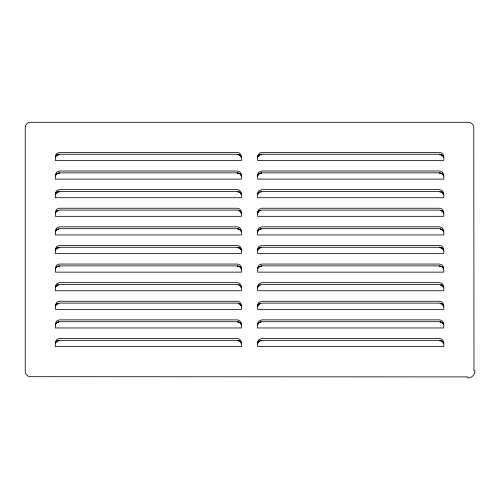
<?xml version="1.0" encoding="UTF-8"?>
<svg xmlns="http://www.w3.org/2000/svg" width="500" height="500" viewBox="0 0 500 500"><rect width="100%" height="100%" fill="white"/><g stroke="black" fill="none" stroke-linecap="round" stroke-linejoin="round"><path stroke-width="0.75" d="M55.338 157.381L56.556 155.2L59.381 154.256L237.362 154.256L240.181 155.2L241.406 157.381M55.338 175.987L56.556 173.806L59.381 172.862L237.362 172.862L240.181 173.806L241.406 175.987M55.338 194.594L56.556 192.413L59.381 191.469L237.362 191.469L240.181 192.413L241.406 194.594M55.338 213.2L56.556 211.019L59.381 210.075L237.362 210.075L240.181 211.019L241.406 213.2M55.338 231.806L56.556 229.625L59.381 228.681L237.362 228.681L240.181 229.625L241.406 231.806M55.338 250.413L56.556 248.231L59.381 247.288L237.362 247.288L240.181 248.231L241.406 250.413M55.338 269.019L56.556 266.837L59.381 265.894L237.362 265.894L240.181 266.837L241.406 269.019M55.338 287.625L56.556 285.444L59.381 284.5L237.362 284.5L240.181 285.444L241.406 287.625M55.338 306.231L56.556 304.05L59.381 303.106L237.362 303.106L240.181 304.05L241.406 306.231M55.338 324.837L56.556 322.656L59.381 321.712L237.362 321.712L240.181 322.656L241.406 324.837M55.338 343.45L56.556 341.262L59.381 340.319L237.362 340.319L240.181 341.262L241.406 343.45M257.581 157.381L258.806 155.2L261.631 154.256L439.606 154.256L442.431 155.2L443.65 157.381M257.581 175.987L258.806 173.806L261.631 172.862L439.606 172.862L442.431 173.806L443.65 175.987M257.581 194.594L258.806 192.413L261.631 191.469L439.606 191.469L442.431 192.413L443.65 194.594M257.581 213.2L258.806 211.019L261.631 210.075L439.606 210.075L442.431 211.019L443.65 213.2M257.581 231.806L258.806 229.625L261.631 228.681L439.606 228.681L442.431 229.625L443.65 231.806M257.581 250.413L258.806 248.231L261.631 247.288L439.606 247.288L442.431 248.231L443.65 250.413M257.581 269.019L258.806 266.837L261.631 265.894L439.606 265.894L442.431 266.837L443.65 269.019M257.581 287.625L258.806 285.444L261.631 284.5L439.606 284.5L442.431 285.444L443.65 287.625M257.581 306.231L258.806 304.05L261.631 303.106L439.606 303.106L442.431 304.05L443.65 306.231M257.581 324.837L258.806 322.656L261.631 321.712L439.606 321.712L442.431 322.656L443.65 324.837M257.581 343.45L258.806 341.262L261.631 340.319L439.606 340.319L442.431 341.262L443.65 343.45M258.163 193.05L257.75 194.319L257.75 193.794M258.163 211.656L257.75 212.925L257.75 212.4M258.163 286.087L257.75 287.35L257.75 286.825M259.2 247.963L257.925 249.756L257.925 249.231M56.556 211.019L55.919 212.181L55.919 211.656M56.556 304.05L55.919 305.212L55.919 304.694M259.2 173.538L258.456 174.631L258.456 174.106M258.806 211.544L258.456 211.844L258.456 211.325M259.2 266.569L258.456 267.669L258.456 267.144M258.806 304.575L258.456 304.881L258.456 304.356M259.2 341L258.456 342.094L258.456 341.569M57.387 211.044L56.95 211.275L56.95 210.75M57.387 304.081L56.95 304.306L56.95 303.781M57.856 155.044L57.387 155.225L57.387 154.7M57.856 173.65L57.387 173.831L57.387 173.306M57.856 248.075L57.387 248.256L57.387 247.738M57.856 341.106L57.387 341.294L57.387 340.769M58.35 192.119L57.856 192.256L57.856 191.731M58.35 285.15L57.856 285.287L57.856 284.762M58.863 303.669L58.35 303.756L58.35 303.238M440.131 303.669L440.644 303.756L440.644 303.238M440.644 192.119L441.138 192.256L441.138 191.731M440.644 285.15L441.138 285.287L441.138 284.762M441.138 155.044L441.6 155.225L441.6 154.7M441.138 173.65L441.6 173.831L441.6 173.306M441.138 248.075L441.6 248.256L441.6 247.738M441.138 341.106L441.6 341.294L441.6 340.769M441.6 211.044L442.038 211.275L442.038 210.75M441.6 304.081L442.038 304.306L442.038 303.781M241.062 156.2L241.062 156.725L239.788 154.931M240.531 174.106L240.531 174.631L239.788 173.538M241.062 249.231L241.062 249.756L239.788 247.963M240.531 267.144L240.531 267.669L239.788 266.569M240.531 341.569L240.531 342.094L239.788 341M443.075 211.656L443.075 212.181L442.431 211.019M443.075 304.694L443.075 305.212L442.431 304.05M240.181 211.544L240.531 211.844L240.531 211.325M240.181 304.575L240.531 304.881L240.531 304.356M241.244 193.794L241.244 194.319L240.825 193.05M241.244 212.4L241.244 212.925L240.825 211.656M241.244 268.219L241.244 268.744L240.825 267.475M241.244 286.825L241.244 287.35L240.825 286.087M443.312 193.412L443.312 193.938M443.312 286.444L443.312 286.969M443.075 155.838L443.075 156.363L442.775 155.5M443.075 174.444L443.075 174.969M443.075 193.05L443.075 193.575L442.775 192.719M443.075 230.263L443.075 230.787L442.775 229.931M443.075 248.869L443.075 249.394L442.775 248.538M443.075 267.475L443.075 268M443.075 286.087L443.075 286.606L442.775 285.75M443.075 323.3L443.075 323.819L442.775 322.962M443.075 341.906L443.075 342.431M442.775 174.106L442.775 174.631M442.775 211.325L442.775 211.844M442.775 267.144L442.775 267.669M442.775 304.356L442.775 304.881M442.775 341.569L442.775 342.094M442.431 155.2L442.431 155.719M442.431 173.806L442.431 174.331M442.431 192.413L442.431 192.938M442.431 229.625L442.431 230.15M442.431 248.231L442.431 248.756M442.431 266.837L442.431 267.362M442.431 285.444L442.431 285.969M442.431 322.656L442.431 323.181M442.431 341.262L442.431 341.788M442.038 154.931L442.038 155.456M442.038 192.144L442.038 192.669L441.6 191.912M442.038 229.356L442.038 229.881M442.038 247.963L442.038 248.487M442.038 285.175L442.038 285.7L441.6 284.95M442.038 322.394L442.038 322.912M441.6 266.344L441.6 266.869M441.138 210.338L441.138 210.863M441.138 228.944L441.138 229.469M441.138 303.375L441.138 303.894M441.138 321.981L441.138 322.5M440.644 154.381L440.644 154.906M440.644 172.987L440.644 173.512M440.644 228.806L440.644 229.331M440.644 247.413L440.644 247.938M440.644 321.844L440.644 322.362M440.644 340.45L440.644 340.969M440.131 154.294L440.131 154.819M440.131 172.9L440.131 173.425M440.131 247.325L440.131 247.85M440.131 265.931L440.131 266.456M440.131 321.75L440.131 322.275M440.131 340.363L440.131 340.881M439.606 154.256L439.606 154.775M439.606 172.862L439.606 173.388M439.606 191.469L439.606 191.994M439.606 247.288L439.606 247.812M439.606 265.894L439.606 266.419M439.606 340.319L439.606 340.844M261.631 154.256L261.631 154.775M261.631 172.862L261.631 173.388M261.631 191.469L261.631 191.994M261.631 247.288L261.631 247.812M261.631 265.894L261.631 266.419M261.631 340.319L261.631 340.844M261.106 154.294L261.106 154.819M261.106 172.9L261.106 173.425M261.106 228.719L261.106 229.244M261.106 247.325L261.106 247.85M261.106 265.931L261.106 266.456M261.106 321.75L261.106 322.275M261.106 340.363L261.106 340.881M260.594 154.381L260.594 154.906M260.594 172.987L260.594 173.512M260.594 210.2L260.594 210.725M260.594 228.806L260.594 229.331M260.594 247.413L260.594 247.938M260.594 303.238L260.594 303.756M260.594 321.844L260.594 322.362M260.594 340.45L260.594 340.969M260.1 173.125L259.631 173.831L259.631 173.306M260.1 191.731L260.1 192.256M260.1 210.338L260.1 210.863M260.1 228.944L260.1 229.469M260.1 266.156L260.1 266.681M260.1 284.762L260.1 285.287M260.1 303.375L260.1 303.894M260.1 321.981L260.1 322.5M259.631 154.7L259.631 155.225M259.631 191.912L259.631 192.438M259.631 229.131L259.631 229.65M259.631 247.738L259.631 248.256M259.631 266.344L259.631 266.869M259.631 284.95L259.631 285.475M259.631 303.556L259.2 304.306L259.2 303.781M259.631 322.163L259.631 322.688M259.631 340.769L259.631 341.294M259.2 154.931L259.2 155.456M259.2 192.144L259.2 192.669M259.2 210.75L259.2 211.275M259.2 229.356L259.2 229.881M259.2 285.175L259.2 285.7M259.2 322.394L259.2 322.912M258.806 173.806L258.806 174.331M258.806 192.413L258.456 193.238L258.456 192.719M258.806 248.231L258.806 248.756M258.806 266.837L258.806 267.362M258.806 285.444L258.456 286.275L258.456 285.75M258.806 341.262L258.806 341.788M258.456 229.931L258.456 230.45M258.456 248.538L258.456 249.062M258.456 322.962L258.456 323.488M258.163 155.838L257.925 156.725L257.925 156.2M258.163 174.444L257.925 175.331L257.925 174.806M258.163 230.263L257.925 231.15L257.925 230.625M258.163 248.869L258.163 249.394M258.163 267.475L257.925 268.363L257.925 267.838M258.163 304.694L257.925 305.575L257.925 305.05M258.163 323.3L257.925 324.181L257.925 323.663M258.163 341.906L257.925 342.788L257.925 342.269M257.925 193.412L257.925 193.938M257.925 212.019L257.925 212.544M257.925 286.444L257.925 286.969M257.75 305.438L257.75 305.956M241.244 305.438L241.244 305.956M241.062 174.806L241.062 175.331L240.825 174.444M241.062 193.412L241.062 193.938M241.062 212.019L241.062 212.544M241.062 230.625L241.062 231.15L240.825 230.263M241.062 267.838L241.062 268.363M241.062 286.444L241.062 286.969M241.062 305.05L241.062 305.575L240.825 304.694M241.062 323.663L241.062 324.181L240.825 323.3M241.062 342.269L241.062 342.788L240.825 341.906M240.825 155.838L240.825 156.363M240.825 248.869L240.825 249.394M240.531 155.5L240.531 156.025M240.531 192.719L240.531 193.238L240.181 192.413M240.531 229.931L240.531 230.45M240.531 248.538L240.531 249.062M240.531 285.75L240.531 286.275L240.181 285.444M240.531 322.962L240.531 323.488M240.181 155.2L240.181 155.719M240.181 173.806L240.181 174.331M240.181 248.231L240.181 248.756M240.181 266.837L240.181 267.362M240.181 341.262L240.181 341.788M239.788 192.144L239.788 192.669M239.788 210.75L239.788 211.275M239.788 229.356L239.788 229.881M239.788 285.175L239.788 285.7M239.788 303.781L239.788 304.306L239.356 303.556M239.788 322.394L239.788 322.912M239.356 154.7L239.356 155.225M239.356 173.306L239.356 173.831L238.888 173.125M239.356 191.912L239.356 192.438M239.356 229.131L239.356 229.65M239.356 247.738L239.356 248.256M239.356 266.344L239.356 266.869M239.356 284.95L239.356 285.475M239.356 322.163L239.356 322.688M239.356 340.769L239.356 341.294M238.888 191.731L238.888 192.256M238.888 210.338L238.888 210.863M238.888 228.944L238.888 229.469M238.888 266.156L238.888 266.681M238.888 284.762L238.888 285.287M238.888 303.375L238.888 303.894M238.888 321.981L238.888 322.5M238.394 154.381L238.394 154.906M238.394 172.987L238.394 173.512M238.394 210.2L238.394 210.725M238.394 228.806L238.394 229.331M238.394 247.413L238.394 247.938M238.394 303.238L238.394 303.756M238.394 321.844L238.394 322.362M238.394 340.45L238.394 340.969M237.881 154.294L237.881 154.819M237.881 172.9L237.881 173.425M237.881 228.719L237.881 229.244M237.881 247.325L237.881 247.85M237.881 265.931L237.881 266.456M237.881 321.75L237.881 322.275M237.881 340.363L237.881 340.881M237.362 154.256L237.362 154.775M237.362 172.862L237.362 173.388M237.362 191.469L237.362 191.994M237.362 247.288L237.362 247.812M237.362 265.894L237.362 266.419M237.362 340.319L237.362 340.844M59.381 154.256L59.381 154.775M59.381 172.862L59.381 173.388M59.381 191.469L59.381 191.994M59.381 247.288L59.381 247.812M59.381 265.894L59.381 266.419M59.381 340.319L59.381 340.844M58.863 154.294L58.863 154.819M58.863 172.9L58.863 173.425M58.863 247.325L58.863 247.85M58.863 265.931L58.863 266.456M58.863 321.75L58.863 322.275M58.863 340.363L58.863 340.881M58.35 154.381L58.35 154.906M58.35 172.987L58.35 173.512M58.35 228.806L58.35 229.331M58.35 247.413L58.35 247.938M58.35 321.844L58.35 322.362M58.35 340.45L58.35 340.969M57.856 210.338L57.856 210.863M57.856 228.944L57.856 229.469M57.856 303.375L57.856 303.894M57.856 321.981L57.856 322.5M57.387 191.912L56.95 192.669L56.95 192.144M57.387 266.344L57.387 266.869M57.387 284.95L56.95 285.7L56.95 285.175M56.95 154.931L56.95 155.456M56.95 229.356L56.95 229.881M56.95 247.963L56.95 248.487M56.95 322.394L56.95 322.912M56.556 155.2L56.556 155.719M56.556 173.806L56.556 174.331M56.556 192.413L56.556 192.938M56.556 229.625L56.556 230.15M56.556 248.231L56.556 248.756M56.556 266.837L56.556 267.362M56.556 285.444L56.556 285.969M56.556 322.656L56.556 323.181M56.556 341.262L56.556 341.788M56.212 155.5L55.919 156.363L55.919 155.838M56.212 174.106L56.212 174.631M56.212 192.719L55.919 193.575L55.919 193.05M56.212 211.325L56.212 211.844M56.212 229.931L55.919 230.787L55.919 230.263M56.212 248.538L55.919 249.394L55.919 248.869M56.212 267.144L56.212 267.669M56.212 285.75L55.919 286.606L55.919 286.087M56.212 304.356L56.212 304.881M56.212 322.962L55.919 323.819L55.919 323.3M56.212 341.569L56.212 342.094M55.919 174.444L55.919 174.969M55.919 267.475L55.919 268M55.919 341.906L55.919 342.431M55.681 193.412L55.681 193.938M55.681 286.444L55.681 286.969M55.388 155.938L55.338 160.506L241.406 160.506C242.15 157.45 241.35 152.487 237.362 152.419L59.381 152.419L56.556 153.637L55.388 155.938M55.388 174.544L55.338 179.112L241.406 179.112C242.15 176.056 241.35 171.094 237.362 171.025L59.381 171.025L56.95 171.9L55.388 174.544M55.388 193.15L55.338 197.719L241.406 197.719C242.15 194.669 241.35 189.7 237.362 189.631L59.381 189.631L56.556 190.85L55.388 193.15M55.388 211.756L55.338 216.325L241.406 216.325C242.15 213.275 241.35 208.306 237.362 208.238L59.381 208.238L56.95 209.112L55.388 211.756M55.388 230.362L55.338 234.931L241.406 234.931C242.15 231.881 241.35 226.912 237.362 226.844L59.381 226.844L56.95 227.719L55.388 230.362M55.388 248.975L55.338 253.538L241.406 253.538C242.15 250.487 241.35 245.519 237.362 245.45L59.381 245.45L56.556 246.669L55.388 248.975M55.388 267.581L55.338 272.144L241.406 272.144C242.15 269.094 241.35 264.125 237.362 264.056L59.381 264.056L56.95 264.931L55.388 267.581M55.388 286.188L55.338 290.75L241.406 290.75C242.15 287.7 241.35 282.731 237.362 282.663L59.381 282.663L56.556 283.888L55.388 286.188M55.388 304.794L55.338 309.363L241.406 309.363C242.15 306.306 241.35 301.337 237.362 301.269L59.381 301.269L56.95 302.144L55.388 304.794M55.388 323.4L55.338 327.969L241.406 327.969C242.15 324.913 241.35 319.944 237.362 319.875L59.381 319.875L56.95 320.75L55.388 323.4M55.388 342.006L55.338 346.575L241.406 346.575C242.15 343.519 241.35 338.55 237.362 338.481L59.381 338.481L56.95 339.356L55.388 342.006M257.631 155.938L257.581 160.506L443.65 160.506C444.394 157.45 443.6 152.487 439.606 152.419L261.631 152.419L259.2 153.287L257.631 155.938M257.631 174.544L257.581 179.112L443.65 179.112C444.394 176.056 443.6 171.094 439.606 171.025L261.631 171.025L258.806 172.244L257.631 174.544M257.631 193.15L257.581 197.719L443.65 197.719C444.394 194.669 443.6 189.7 439.606 189.631L261.631 189.631L258.806 190.85L257.631 193.15M257.631 211.756L257.581 216.325L443.65 216.325C444.394 213.275 443.6 208.306 439.606 208.238L261.631 208.238L258.806 209.456L257.631 211.756M257.631 230.362L257.581 234.931L443.65 234.931C444.394 231.881 443.6 226.912 439.606 226.844L261.631 226.844L259.2 227.719L257.631 230.362M257.631 248.975L257.581 253.538L443.65 253.538C444.394 250.487 443.6 245.519 439.606 245.45L261.631 245.45L258.806 246.669L257.631 248.975M257.631 267.581L257.581 272.144L443.65 272.144C444.394 269.094 443.6 264.125 439.606 264.056L261.631 264.056L259.2 264.931L257.631 267.581M257.631 286.188L257.581 290.75L443.65 290.75C444.394 287.7 443.6 282.731 439.606 282.663L261.631 282.663L258.806 283.888L257.631 286.188M257.631 304.794L257.581 309.363L443.65 309.363C444.394 306.306 443.6 301.337 439.606 301.269L261.631 301.269L258.806 302.494L257.631 304.794M257.631 323.4L257.581 327.969L443.65 327.969C444.394 324.913 443.6 319.944 439.606 319.875L261.631 319.875L258.806 321.1L257.631 323.4M257.631 342.006L257.581 346.575L443.65 346.575C444.394 343.519 443.6 338.55 439.606 338.481L261.631 338.481L258.806 339.706L257.631 342.006M25.225 126.581L25.225 372.406A6.05 6.05 0 0 0 29.5 376.688L467.788 376.912L467.856 377.919L469.75 377.669A7.069 7.069 0 0 0 474.75 372.675L475 370.775L473.988 370.712L473.762 126.581A6.05 6.05 0 0 0 469.487 122.3L29.5 122.3A6.05 6.05 0 0 0 25.225 126.581"/></g></svg>
